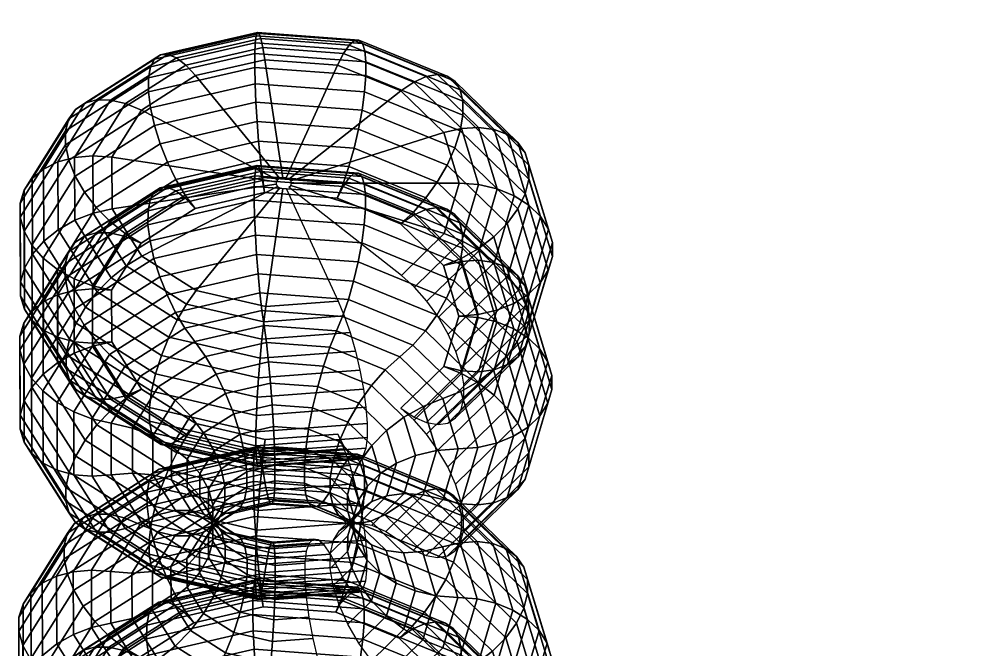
# Model space of a CAD drawing. Extents: x 268 to 383, y 668 to 793.
# Drawn here: x 272.8702 to 273.0958, y 678.5288 to 678.679 of the extents above; entities that cross this region are included whole.
import ezdxf

# ---------------------------------------------------------------- set-up
doc = ezdxf.new("R2010")
doc.units = 0
doc.header["$LTSCALE"] = 0.5
doc.header["$MEASUREMENT"] = 0
doc.layers.add('P02', color=1, linetype='CONTINUOUS')
doc.layers.add('P03', color=5, linetype='CONTINUOUS')

# ---------------------------------------------------------------- blocks, each defined once
blk = doc.blocks.new('2')
at = {"layer": 'P03', "extrusion": (0.670836, -0.525474, 0.523313)}
blk.add_arc((45.8888, 89.9757, -33.293), 81.7231, 215.503518, 256.37954, dxfattribs=at)
at = {"layer": 'P03'}
mesh = blk.add_polymesh((9, 9), dxfattribs=at)
for k, corner in enumerate([(-52.6175, 19.655, 24.0151), (-52.6109, 19.6822, 24.0526), (-52.6108, 19.7154, 24.0858), (-52.6172, 19.7529, 24.1131), (-52.6299, 19.7931, 24.1333), (-52.6483, 19.8344, 24.1457), (-52.6715, 19.8748, 24.1497), (-52.6987, 19.9127, 24.145), (-52.7285, 19.9464, 24.1319), (-52.4637, 19.8052, 23.8644), (-52.4547, 19.8348, 23.8996), (-52.4545, 19.8679, 23.9327), (-52.4633, 19.9031, 23.9623), (-52.4807, 19.9388, 23.9872), (-52.5058, 19.9735, 24.0061), (-52.5375, 20.0057, 24.0184), (-52.5746, 20.0339, 24.0234), (-52.6153, 20.057, 24.021), (-52.4097, 19.9868, 23.6826), (-52.3998, 20.0192, 23.715), (-52.3997, 20.0523, 23.7481), (-52.4093, 20.0847, 23.7806), (-52.4283, 20.115, 23.8109), (-52.4557, 20.1417, 23.8378), (-52.4905, 20.1639, 23.86), (-52.531, 20.1805, 23.8767), (-52.5755, 20.1907, 23.8871), (-52.4648, 20.1684, 23.5012), (-52.4559, 20.2036, 23.5308), (-52.4557, 20.2367, 23.5639), (-52.4645, 20.2663, 23.5991), (-52.4818, 20.2911, 23.6349), (-52.5069, 20.31, 23.6697), (-52.5385, 20.3221, 23.702), (-52.5755, 20.327, 23.7303), (-52.6161, 20.3244, 23.7535), (-52.6197, 20.3186, 23.3515), (-52.6131, 20.3561, 23.3788), (-52.613, 20.3892, 23.4119), (-52.6194, 20.4165, 23.4494), (-52.632, 20.4368, 23.4897), (-52.6503, 20.4491, 23.531), (-52.6734, 20.453, 23.5716), (-52.7004, 20.4482, 23.6095), (-52.7301, 20.435, 23.6433), (-52.8474, 20.4114, 23.2594), (-52.8443, 20.4504, 23.2852), (-52.8442, 20.4835, 23.3184), (-52.8471, 20.5094, 23.3573), (-52.8528, 20.5268, 23.4004), (-52.8612, 20.5351, 23.4457), (-52.8718, 20.5338, 23.4913), (-52.8842, 20.5231, 23.5352), (-52.8978, 20.5034, 23.5755), (-53.1086, 20.4308, 23.2408), (-53.1095, 20.4701, 23.2664), (-53.1094, 20.5032, 23.2995), (-53.1083, 20.5288, 23.3388), (-53.1061, 20.5456, 23.3824), (-53.1031, 20.553, 23.4285), (-53.0993, 20.5507, 23.4752), (-53.0949, 20.5388, 23.5202), (-53.0901, 20.5177, 23.5618), (-53.3581, 20.3735, 23.299), (-53.3629, 20.4118, 23.3255), (-53.3628, 20.4449, 23.3586), (-53.3578, 20.4714, 23.3969), (-53.3481, 20.49, 23.4388), (-53.3342, 20.4999, 23.4824), (-53.3167, 20.5007, 23.5259), (-53.2963, 20.4925, 23.5672), (-53.2739, 20.4754, 23.6046), (-53.5528, 20.2492, 23.4239), (-53.5606, 20.2857, 23.4523), (-53.5605, 20.3188, 23.4854), (-53.5525, 20.3471, 23.5218), (-53.537, 20.3695, 23.5599), (-53.5146, 20.3848, 23.5981), (-53.4863, 20.3925, 23.6346), (-53.4534, 20.3922, 23.6679), (-53.4173, 20.3839, 23.6966)]):
    mesh.set_mesh_vertex(divmod(k, 9), corner)
mesh = blk.add_polymesh((9, 3), dxfattribs=at)
for k, corner in enumerate([(-52.7285, 19.9464, 24.1319), (-52.7598, 19.9743, 24.111), (-53.0281, 20.1845, 23.9017), (-52.6153, 20.057, 24.021), (-52.6578, 20.0738, 24.0112), (-53.0236, 20.1888, 23.8973), (-52.5755, 20.1907, 23.8871), (-52.6221, 20.1942, 23.8907), (-53.022, 20.1942, 23.892), (-52.6161, 20.3244, 23.7535), (-52.6586, 20.3145, 23.7705), (-53.0236, 20.1995, 23.8867), (-52.7301, 20.435, 23.6433), (-52.7612, 20.414, 23.6713), (-53.0281, 20.2038, 23.8823), (-52.8978, 20.5034, 23.5755), (-52.9121, 20.4755, 23.6103), (-53.0348, 20.2066, 23.8796), (-53.0901, 20.5177, 23.5618), (-53.0851, 20.4884, 23.598), (-53.0424, 20.2071, 23.8791), (-53.2739, 20.4754, 23.6046), (-53.2505, 20.4504, 23.6365), (-53.0497, 20.2055, 23.8808), (-53.4173, 20.3839, 23.6966), (-53.3795, 20.368, 23.7193), (-53.0554, 20.2018, 23.8844)]):
    mesh.set_mesh_vertex(divmod(k, 3), corner)
mesh = blk.add_polymesh((9, 9), dxfattribs=at)
for k, corner in enumerate([(-52.6997, 19.5959, 23.8282), (-52.7296, 19.6295, 23.8151), (-52.7608, 19.6575, 23.7942), (-52.7295, 19.6364, 23.822), (-52.6996, 19.6233, 23.8556), (-52.6724, 19.6185, 23.8933), (-52.6489, 19.6224, 23.9337), (-52.6304, 19.6347, 23.9749), (-52.6175, 19.655, 24.0151), (-52.5756, 19.7171, 23.7066), (-52.6163, 19.7401, 23.7041), (-52.6589, 19.757, 23.6943), (-52.6163, 19.7471, 23.711), (-52.5755, 19.7445, 23.734), (-52.5383, 19.7494, 23.7621), (-52.5064, 19.7615, 23.7941), (-52.4812, 19.7804, 23.8288), (-52.4637, 19.8052, 23.8644), (-52.532, 19.8636, 23.5599), (-52.5765, 19.8739, 23.5703), (-52.6231, 19.8773, 23.5739), (-52.5765, 19.8808, 23.5772), (-52.5319, 19.891, 23.5873), (-52.4913, 19.9076, 23.6037), (-52.4564, 19.9297, 23.6257), (-52.4288, 19.9565, 23.6525), (-52.4097, 19.9868, 23.6826), (-52.5765, 20.0102, 23.4135), (-52.6172, 20.0076, 23.4367), (-52.6596, 19.9976, 23.4537), (-52.6171, 20.0145, 23.4436), (-52.5764, 20.0376, 23.4409), (-52.5394, 20.0658, 23.4456), (-52.5075, 20.098, 23.4577), (-52.4823, 20.1327, 23.4765), (-52.4648, 20.1684, 23.5012), (-52.7015, 20.1314, 23.2927), (-52.7312, 20.1182, 23.3264), (-52.7622, 20.0972, 23.3545), (-52.7311, 20.1251, 23.3333), (-52.7014, 20.1588, 23.3201), (-52.6742, 20.1966, 23.3152), (-52.6509, 20.2371, 23.319), (-52.6325, 20.2783, 23.3313), (-52.6197, 20.3186, 23.3515), (-52.8852, 20.2063, 23.2184), (-52.8988, 20.1865, 23.2586), (-52.9131, 20.1587, 23.2934), (-52.8988, 20.1935, 23.2655), (-52.8851, 20.2337, 23.2458), (-52.8726, 20.2775, 23.235), (-52.8618, 20.3231, 23.2337), (-52.8533, 20.3684, 23.242), (-52.8474, 20.4114, 23.2594), (-53.0959, 20.2219, 23.2034), (-53.0911, 20.2008, 23.2449), (-53.0862, 20.1715, 23.2811), (-53.0911, 20.2078, 23.2519), (-53.0959, 20.2493, 23.2308), (-53.1001, 20.2944, 23.2188), (-53.1038, 20.341, 23.2165), (-53.1066, 20.3872, 23.224), (-53.1086, 20.4308, 23.2408), (-53.2973, 20.1756, 23.2503), (-53.2749, 20.1586, 23.2878), (-53.2515, 20.1335, 23.3197), (-53.2749, 20.1655, 23.2947), (-53.2972, 20.203, 23.2777), (-53.3175, 20.2444, 23.2695), (-53.3349, 20.2879, 23.2704), (-53.3486, 20.3315, 23.2804), (-53.3581, 20.3735, 23.299), (-53.4544, 20.0754, 23.3511), (-53.4183, 20.0671, 23.3797), (-53.3805, 20.0512, 23.4024), (-53.4183, 20.074, 23.3867), (-53.4543, 20.1028, 23.3785), (-53.4871, 20.1362, 23.3783), (-53.5153, 20.1728, 23.3861), (-53.5375, 20.211, 23.4015), (-53.5528, 20.2492, 23.4239)]):
    mesh.set_mesh_vertex(divmod(k, 9), corner)
mesh = blk.add_polymesh((7, 9), dxfattribs=at)
for k, corner in enumerate([(-53.5528, 20.2492, 23.4239), (-53.5606, 20.2857, 23.4523), (-53.5605, 20.3188, 23.4854), (-53.5525, 20.3471, 23.5218), (-53.537, 20.3695, 23.5599), (-53.5146, 20.3848, 23.5981), (-53.4863, 20.3925, 23.6346), (-53.4534, 20.3922, 23.6679), (-53.4173, 20.3839, 23.6966), (-53.6591, 20.0796, 23.5939), (-53.6685, 20.1134, 23.6248), (-53.6684, 20.1465, 23.658), (-53.6588, 20.1775, 23.6918), (-53.64, 20.205, 23.7248), (-53.613, 20.2277, 23.7555), (-53.5789, 20.2448, 23.7827), (-53.5391, 20.2554, 23.8051), (-53.4955, 20.259, 23.8217), (-53.6585, 19.8939, 23.7795), (-53.6679, 19.9249, 23.8134), (-53.6678, 19.958, 23.8465), (-53.6582, 19.9918, 23.8774), (-53.6394, 20.0249, 23.9048), (-53.6124, 20.0557, 23.9275), (-53.5783, 20.083, 23.9444), (-53.5386, 20.1055, 23.9549), (-53.495, 20.1223, 23.9584), (-53.5511, 19.7243, 23.9488), (-53.5589, 19.7527, 23.9853), (-53.5588, 19.7858, 24.0184), (-53.5508, 19.8222, 24.0467), (-53.5353, 19.8604, 24.069), (-53.513, 19.8986, 24.0843), (-53.4848, 19.9353, 24.0919), (-53.452, 19.9687, 24.0915), (-53.416, 19.9974, 24.0831), (-53.3556, 19.6001, 24.0724), (-53.3603, 19.6265, 24.1108), (-53.3602, 19.6596, 24.1439), (-53.3553, 19.698, 24.1703), (-53.3457, 19.7399, 24.1889), (-53.3319, 19.7836, 24.1988), (-53.3145, 19.827, 24.1995), (-53.2942, 19.8684, 24.1912), (-53.272, 19.9059, 24.1741), (-53.1057, 19.5427, 24.129), (-53.1066, 19.5683, 24.1682), (-53.1065, 19.6014, 24.2013), (-53.1054, 19.6406, 24.2269), (-53.1033, 19.6843, 24.2437), (-53.1004, 19.7304, 24.2512), (-53.0968, 19.7771, 24.2488), (-53.0926, 19.8221, 24.2368), (-53.088, 19.8637, 24.2157), (-52.8446, 19.5621, 24.1087), (-52.8415, 19.588, 24.1476), (-52.8414, 19.6211, 24.1808), (-52.8443, 19.66, 24.2066), (-52.8501, 19.7031, 24.2241), (-52.8586, 19.7484, 24.2324), (-52.8694, 19.794, 24.2312), (-52.8819, 19.8378, 24.2205), (-52.8958, 19.878, 24.2008)]):
    mesh.set_mesh_vertex(divmod(k, 9), corner)
mesh = blk.add_polymesh((7, 3), dxfattribs=at)
for k, corner in enumerate([(-53.4173, 20.3839, 23.6966), (-53.3795, 20.368, 23.7193), (-53.0554, 20.2018, 23.8844), (-53.4955, 20.259, 23.8217), (-53.4499, 20.2557, 23.8319), (-53.0585, 20.1969, 23.8894), (-53.495, 20.1223, 23.9584), (-53.4495, 20.1326, 23.9549), (-53.0585, 20.1914, 23.8948), (-53.416, 19.9974, 24.0831), (-53.3784, 20.0203, 24.0671), (-53.0554, 20.1865, 23.8998), (-53.272, 19.9059, 24.1741), (-53.2488, 19.9379, 24.1489), (-53.0496, 20.1829, 23.9034), (-53.088, 19.8637, 24.2157), (-53.0832, 19.8999, 24.1864), (-53.0423, 20.1812, 23.905), (-52.8958, 19.878, 24.2008), (-52.9102, 19.9128, 24.173), (-53.0347, 20.1817, 23.9045)]):
    mesh.set_mesh_vertex(divmod(k, 3), corner)
mesh = blk.add_polymesh((7, 9), dxfattribs=at)
for k, corner in enumerate([(-53.4544, 20.0754, 23.3511), (-53.4183, 20.0671, 23.3797), (-53.3805, 20.0512, 23.4024), (-53.4183, 20.074, 23.3867), (-53.4543, 20.1028, 23.3785), (-53.4871, 20.1362, 23.3783), (-53.5153, 20.1728, 23.3861), (-53.5375, 20.211, 23.4015), (-53.5528, 20.2492, 23.4239), (-53.5401, 19.9385, 23.4882), (-53.4965, 19.9422, 23.5049), (-53.4509, 19.9388, 23.515), (-53.4965, 19.9491, 23.5118), (-53.54, 19.9659, 23.5156), (-53.5797, 19.9884, 23.5264), (-53.6137, 20.0157, 23.5435), (-53.6405, 20.0465, 23.5663), (-53.6591, 20.0796, 23.5939), (-53.5397, 19.7887, 23.638), (-53.4961, 19.8055, 23.6416), (-53.4505, 19.8158, 23.6381), (-53.496, 19.8124, 23.6485), (-53.5396, 19.8161, 23.6654), (-53.5792, 19.8267, 23.6881), (-53.6131, 19.8437, 23.7155), (-53.64, 19.8665, 23.7464), (-53.6585, 19.8939, 23.7795), (-53.453, 19.6518, 23.7746), (-53.417, 19.6806, 23.7662), (-53.3794, 19.7034, 23.7502), (-53.417, 19.6875, 23.7732), (-53.4529, 19.6792, 23.802), (-53.4857, 19.6789, 23.8355), (-53.5137, 19.6866, 23.8723), (-53.5358, 19.702, 23.9106), (-53.5511, 19.7243, 23.9488), (-53.2953, 19.5516, 23.8744), (-53.273, 19.5891, 23.8572), (-53.2498, 19.6211, 23.8321), (-53.273, 19.596, 23.8642), (-53.2952, 19.579, 23.9018), (-53.3153, 19.5707, 23.9432), (-53.3326, 19.5716, 23.9867), (-53.3462, 19.5815, 24.0304), (-53.3556, 19.6001, 24.0724), (-53.0936, 19.5053, 23.92), (-53.089, 19.5469, 23.8989), (-53.0842, 19.5831, 23.8696), (-53.089, 19.5538, 23.9058), (-53.0935, 19.5327, 23.9474), (-53.0976, 19.5207, 23.9925), (-53.1011, 19.5184, 24.0391), (-53.1038, 19.5258, 24.0853), (-53.1057, 19.5427, 24.129), (-52.883, 19.521, 23.9037), (-52.8968, 19.5612, 23.884), (-52.9113, 19.5959, 23.8562), (-52.8968, 19.5681, 23.8909), (-52.8829, 19.5484, 23.9311), (-52.8702, 19.5376, 23.9749), (-52.8593, 19.5364, 24.0204), (-52.8506, 19.5447, 24.0657), (-52.8446, 19.5621, 24.1087)]):
    mesh.set_mesh_vertex(divmod(k, 9), corner)
mesh = blk.add_polymesh((9, 9), dxfattribs=at)
for k, corner in enumerate([(-52.6314, 19.3179, 23.6581), (-52.6185, 19.3381, 23.6983), (-52.6119, 19.3654, 23.7358), (-52.6118, 19.3985, 23.7689), (-52.6182, 19.436, 23.7962), (-52.6309, 19.4763, 23.8165), (-52.6493, 19.5176, 23.8289), (-52.6726, 19.558, 23.8328), (-52.6997, 19.5959, 23.8282), (-52.4822, 19.4636, 23.5119), (-52.4647, 19.4883, 23.5476), (-52.4557, 19.5179, 23.5828), (-52.4556, 19.551, 23.6159), (-52.4644, 19.5862, 23.6455), (-52.4817, 19.622, 23.6703), (-52.5068, 19.6567, 23.6893), (-52.5385, 19.6889, 23.7015), (-52.5756, 19.7171, 23.7066), (-52.4298, 19.6397, 23.3356), (-52.4107, 19.6699, 23.3658), (-52.4008, 19.7023, 23.3982), (-52.4007, 19.7355, 23.4313), (-52.4104, 19.7679, 23.4637), (-52.4293, 19.7981, 23.494), (-52.4568, 19.8249, 23.5209), (-52.4915, 19.8471, 23.5432), (-52.532, 19.8636, 23.5599), (-52.4833, 19.8158, 23.1596), (-52.4659, 19.8516, 23.1844), (-52.4569, 19.8868, 23.2139), (-52.4568, 19.9199, 23.2471), (-52.4655, 19.9495, 23.2823), (-52.4828, 19.9742, 23.3181), (-52.5079, 19.9931, 23.3529), (-52.5396, 20.0053, 23.3851), (-52.5765, 20.0102, 23.4135), (-52.6335, 19.9615, 23.0145), (-52.6207, 20.0018, 23.0347), (-52.6141, 20.0393, 23.0619), (-52.614, 20.0724, 23.095), (-52.6204, 20.0997, 23.1326), (-52.633, 20.1199, 23.1729), (-52.6513, 20.1322, 23.2142), (-52.6744, 20.1361, 23.2547), (-52.7015, 20.1314, 23.2927), (-52.8543, 20.0515, 22.9251), (-52.8484, 20.0946, 22.9426), (-52.8453, 20.1335, 22.9684), (-52.8452, 20.1667, 23.0015), (-52.8481, 20.1925, 23.0405), (-52.8538, 20.21, 23.0836), (-52.8622, 20.2182, 23.1289), (-52.8728, 20.217, 23.1745), (-52.8852, 20.2063, 23.2184), (-53.1077, 20.0704, 22.9071), (-53.1096, 20.114, 22.924), (-53.1105, 20.1532, 22.9495), (-53.1104, 20.1864, 22.9827), (-53.1093, 20.2119, 23.0219), (-53.1071, 20.2288, 23.0656), (-53.1041, 20.2362, 23.1117), (-53.1003, 20.2339, 23.1583), (-53.0959, 20.2219, 23.2034), (-53.3497, 20.0147, 22.9636), (-53.3591, 20.0566, 22.9822), (-53.3639, 20.095, 23.0086), (-53.3638, 20.1281, 23.0417), (-53.3588, 20.1545, 23.0801), (-53.3492, 20.1731, 23.122), (-53.3352, 20.1831, 23.1656), (-53.3177, 20.1839, 23.209), (-53.2973, 20.1756, 23.2503), (-53.5385, 19.8942, 23.0847), (-53.5539, 19.9324, 23.107), (-53.5616, 19.9688, 23.1354), (-53.5615, 20.0019, 23.1685), (-53.5535, 20.0303, 23.205), (-53.538, 20.0526, 23.2431), (-53.5156, 20.068, 23.2812), (-53.4873, 20.0757, 23.3178), (-53.4544, 20.0754, 23.3511)]):
    mesh.set_mesh_vertex(divmod(k, 9), corner)
mesh = blk.add_polymesh((7, 9), dxfattribs=at)
for k, corner in enumerate([(-53.5385, 19.8942, 23.0847), (-53.5539, 19.9324, 23.107), (-53.5616, 19.9688, 23.1354), (-53.5615, 20.0019, 23.1685), (-53.5535, 20.0303, 23.205), (-53.538, 20.0526, 23.2431), (-53.5156, 20.068, 23.2812), (-53.4873, 20.0757, 23.3178), (-53.4544, 20.0754, 23.3511), (-53.6416, 19.7297, 23.2495), (-53.6601, 19.7628, 23.277), (-53.6695, 19.7966, 23.308), (-53.6694, 19.8297, 23.3411), (-53.6598, 19.8607, 23.3749), (-53.641, 19.8881, 23.4079), (-53.614, 19.9109, 23.4387), (-53.5799, 19.9279, 23.4658), (-53.5401, 19.9385, 23.4882), (-53.641, 19.5496, 23.4296), (-53.6595, 19.5771, 23.4627), (-53.6689, 19.6081, 23.4965), (-53.6688, 19.6412, 23.5297), (-53.6592, 19.675, 23.5606), (-53.6405, 19.7081, 23.588), (-53.6135, 19.7389, 23.6106), (-53.5794, 19.7662, 23.6276), (-53.5397, 19.7887, 23.638), (-53.5369, 19.3851, 23.5937), (-53.5521, 19.4075, 23.632), (-53.5599, 19.4358, 23.6684), (-53.5598, 19.4689, 23.7015), (-53.5518, 19.5054, 23.7299), (-53.5363, 19.5436, 23.7521), (-53.514, 19.5818, 23.7674), (-53.4858, 19.6184, 23.775), (-53.453, 19.6518, 23.7746), (-53.3472, 19.2646, 23.7136), (-53.3566, 19.2832, 23.7556), (-53.3614, 19.3097, 23.7939), (-53.3613, 19.3428, 23.827), (-53.3563, 19.3811, 23.8535), (-53.3467, 19.4231, 23.872), (-53.3329, 19.4667, 23.8819), (-53.3155, 19.5102, 23.8827), (-53.2953, 19.5516, 23.8744), (-53.1049, 19.209, 23.7685), (-53.1067, 19.2259, 23.8121), (-53.1076, 19.2514, 23.8514), (-53.1075, 19.2845, 23.8845), (-53.1064, 19.3238, 23.91), (-53.1043, 19.3674, 23.9269), (-53.1014, 19.4136, 23.9343), (-53.0978, 19.4602, 23.932), (-53.0936, 19.5053, 23.92), (-52.8517, 19.2278, 23.7488), (-52.8456, 19.2453, 23.7919), (-52.8425, 19.2711, 23.8308), (-52.8424, 19.3042, 23.8639), (-52.8453, 19.3432, 23.8898), (-52.8511, 19.3863, 23.9072), (-52.8596, 19.4316, 23.9156), (-52.8704, 19.4771, 23.9143), (-52.883, 19.521, 23.9037)]):
    mesh.set_mesh_vertex(divmod(k, 9), corner)
mesh = blk.add_polymesh((9, 9), dxfattribs=at)
for k, corner in enumerate([(-52.8605, 19.3841, 23.3667), (-52.8301, 19.3788, 23.4088), (-52.7967, 19.3641, 23.4463), (-52.7618, 19.3406, 23.4773), (-52.7306, 19.3196, 23.5052), (-52.7006, 19.3064, 23.5387), (-52.6734, 19.3017, 23.5765), (-52.65, 19.3055, 23.6169), (-52.6314, 19.3179, 23.6581), (-52.7944, 19.4486, 23.3019), (-52.7529, 19.4541, 23.3332), (-52.7074, 19.4512, 23.3588), (-52.6599, 19.4401, 23.3775), (-52.6173, 19.4302, 23.3942), (-52.5765, 19.4276, 23.4171), (-52.5394, 19.4325, 23.4452), (-52.5075, 19.4447, 23.4773), (-52.4822, 19.4636, 23.5119), (-52.7712, 19.5267, 23.2237), (-52.7258, 19.5452, 23.2421), (-52.6761, 19.5566, 23.2533), (-52.6241, 19.5605, 23.257), (-52.5775, 19.5639, 23.2603), (-52.5329, 19.5742, 23.2704), (-52.4923, 19.5907, 23.2869), (-52.4574, 19.6129, 23.3089), (-52.4298, 19.6397, 23.3356), (-52.7949, 19.6048, 23.1458), (-52.7535, 19.6363, 23.1511), (-52.7081, 19.662, 23.1481), (-52.6607, 19.6808, 23.1368), (-52.6181, 19.6977, 23.1267), (-52.5775, 19.7207, 23.124), (-52.5404, 19.7489, 23.1288), (-52.5086, 19.7811, 23.1409), (-52.4833, 19.8158, 23.1596), (-52.8614, 19.6694, 23.0814), (-52.8312, 19.7116, 23.076), (-52.798, 19.7492, 23.0612), (-52.7633, 19.7803, 23.0376), (-52.7322, 19.8083, 23.0165), (-52.7024, 19.8419, 23.0032), (-52.6753, 19.8798, 22.9984), (-52.652, 19.9202, 23.0022), (-52.6335, 19.9615, 23.0145), (-52.9593, 19.7093, 23.0418), (-52.9454, 19.7582, 23.0298), (-52.9301, 19.803, 23.0077), (-52.9141, 19.8418, 22.9766), (-52.8998, 19.8766, 22.9487), (-52.8861, 19.9168, 22.9289), (-52.8736, 19.9607, 22.9182), (-52.8629, 20.0062, 22.9169), (-52.8543, 20.0515, 22.9251), (-53.0716, 19.7176, 23.0338), (-53.0764, 19.7679, 23.0205), (-53.0816, 19.8143, 22.997), (-53.0872, 19.8547, 22.9643), (-53.0921, 19.8909, 22.935), (-53.0969, 19.9325, 22.9139), (-53.1012, 19.9776, 22.902), (-53.1048, 20.0242, 22.8997), (-53.1077, 20.0704, 22.9071), (-53.1789, 19.6929, 23.0588), (-53.2015, 19.7391, 23.0497), (-53.2264, 19.781, 23.0307), (-53.2525, 19.8167, 23.0029), (-53.2759, 19.8487, 22.9779), (-53.2982, 19.8862, 22.9609), (-53.3185, 19.9276, 22.9527), (-53.3359, 19.9711, 22.9536), (-53.3497, 20.0147, 22.9636), (-53.2626, 19.6395, 23.1125), (-53.2992, 19.6768, 23.1123), (-53.3394, 19.7089, 23.1032), (-53.3815, 19.7344, 23.0856), (-53.4193, 19.7572, 23.0698), (-53.4553, 19.7859, 23.0616), (-53.4882, 19.8193, 23.0615), (-53.5163, 19.856, 23.0692), (-53.5385, 19.8942, 23.0847)]):
    mesh.set_mesh_vertex(divmod(k, 9), corner)
mesh = blk.add_polymesh((7, 9), dxfattribs=at)
for k, corner in enumerate([(-53.2626, 19.6395, 23.1125), (-53.2992, 19.6768, 23.1123), (-53.3394, 19.7089, 23.1032), (-53.3815, 19.7344, 23.0856), (-53.4193, 19.7572, 23.0698), (-53.4553, 19.7859, 23.0616), (-53.4882, 19.8193, 23.0615), (-53.5163, 19.856, 23.0692), (-53.5385, 19.8942, 23.0847), (-53.3082, 19.5666, 23.1856), (-53.3525, 19.5917, 23.1975), (-53.4011, 19.6105, 23.2018), (-53.4519, 19.622, 23.1982), (-53.4975, 19.6323, 23.195), (-53.5411, 19.6491, 23.1988), (-53.5807, 19.6716, 23.2095), (-53.6147, 19.6989, 23.2267), (-53.6416, 19.7297, 23.2495), (-53.308, 19.4868, 23.2654), (-53.3522, 19.4986, 23.2907), (-53.4007, 19.5027, 23.3095), (-53.4515, 19.499, 23.3212), (-53.4971, 19.4956, 23.3317), (-53.5406, 19.4993, 23.3486), (-53.5802, 19.5098, 23.3712), (-53.6141, 19.5269, 23.3986), (-53.641, 19.5496, 23.4296), (-53.2618, 19.4139, 23.3381), (-53.2983, 19.4136, 23.3756), (-53.3384, 19.4043, 23.4078), (-53.3804, 19.3866, 23.4334), (-53.418, 19.3707, 23.4563), (-53.454, 19.3624, 23.4852), (-53.4867, 19.3621, 23.5187), (-53.5147, 19.3698, 23.5554), (-53.5369, 19.3851, 23.5937), (-53.1778, 19.3605, 23.3913), (-53.2003, 19.3512, 23.4375), (-53.225, 19.3322, 23.4795), (-53.2509, 19.3043, 23.5153), (-53.274, 19.2792, 23.5473), (-53.2962, 19.2621, 23.5849), (-53.3163, 19.2539, 23.6264), (-53.3336, 19.2547, 23.6699), (-53.3472, 19.2646, 23.7136), (-53.0704, 19.3358, 23.4156), (-53.0749, 19.3225, 23.4659), (-53.08, 19.2989, 23.5123), (-53.0853, 19.2662, 23.5527), (-53.09, 19.2369, 23.589), (-53.0945, 19.2159, 23.6306), (-53.0986, 19.2039, 23.6757), (-53.1021, 19.2016, 23.7223), (-53.1049, 19.209, 23.7685), (-52.9581, 19.3442, 23.4069), (-52.944, 19.3322, 23.4558), (-52.9285, 19.3102, 23.5006), (-52.9123, 19.2791, 23.5393), (-52.8978, 19.2512, 23.5741), (-52.8839, 19.2315, 23.6142), (-52.8712, 19.2208, 23.658), (-52.8603, 19.2196, 23.7035), (-52.8517, 19.2278, 23.7488)]):
    mesh.set_mesh_vertex(divmod(k, 9), corner)
mesh = blk.add_polymesh((9, 9), dxfattribs=at)
for k, corner in enumerate([(-52.8874, 19.1432, 23.085), (-52.9079, 19.1892, 23.0989), (-52.9221, 19.2342, 23.1215), (-52.9292, 19.276, 23.152), (-52.9291, 19.313, 23.1889), (-52.9217, 19.3434, 23.2308), (-52.9073, 19.366, 23.2756), (-52.8866, 19.3798, 23.3216), (-52.8605, 19.3841, 23.3667), (-52.8307, 19.1985, 23.0295), (-52.8587, 19.2372, 23.0507), (-52.8781, 19.2771, 23.0784), (-52.8879, 19.3164, 23.1114), (-52.8878, 19.3534, 23.1484), (-52.8777, 19.3864, 23.1876), (-52.8582, 19.414, 23.2275), (-52.83, 19.4351, 23.2661), (-52.7944, 19.4486, 23.3019), (-52.8108, 19.2654, 22.9626), (-52.8415, 19.2953, 22.9926), (-52.8626, 19.3291, 23.0264), (-52.8734, 19.3652, 23.0626), (-52.8732, 19.4022, 23.0995), (-52.8623, 19.4383, 23.1356), (-52.8409, 19.4721, 23.1693), (-52.8101, 19.502, 23.1991), (-52.7712, 19.5267, 23.2237), (-52.8312, 19.3323, 22.8957), (-52.8591, 19.3534, 22.9346), (-52.8784, 19.381, 22.9745), (-52.8882, 19.414, 23.0138), (-52.8881, 19.451, 23.0508), (-52.878, 19.4903, 23.0837), (-52.8585, 19.5301, 23.1113), (-52.8304, 19.5689, 23.1323), (-52.7949, 19.6048, 23.1458), (-52.8882, 19.3876, 22.8406), (-52.9086, 19.4014, 22.8867), (-52.9227, 19.424, 22.9317), (-52.9298, 19.4544, 22.9736), (-52.9297, 19.4914, 23.0105), (-52.9223, 19.5332, 23.0409), (-52.908, 19.5782, 23.0635), (-52.8874, 19.6242, 23.0772), (-52.8614, 19.6694, 23.0814), (-52.9721, 19.4218, 22.8067), (-52.9814, 19.4311, 22.8573), (-52.9878, 19.4505, 22.9053), (-52.991, 19.4794, 22.9488), (-52.9909, 19.5163, 22.9858), (-52.9875, 19.5598, 23.0146), (-52.9808, 19.6078, 23.034), (-52.9713, 19.6584, 23.0432), (-52.9593, 19.7093, 23.0418), (-53.0683, 19.429, 22.7998), (-53.0649, 19.4373, 22.8513), (-53.0625, 19.4561, 22.9), (-53.0613, 19.4846, 22.9438), (-53.0611, 19.5216, 22.9808), (-53.0622, 19.5653, 23.0093), (-53.0643, 19.6141, 23.0281), (-53.0675, 19.6656, 23.0364), (-53.0716, 19.7176, 23.0338), (-53.1602, 19.4078, 22.8213), (-53.1447, 19.4189, 22.8699), (-53.1339, 19.4397, 22.9167), (-53.1283, 19.4692, 22.9594), (-53.1282, 19.5061, 22.9964), (-53.1336, 19.5489, 23.0259), (-53.1441, 19.5957, 23.0467), (-53.1594, 19.6444, 23.0578), (-53.1789, 19.6929, 23.0588), (-53.2319, 19.3621, 22.8673), (-53.2069, 19.3792, 22.9098), (-53.1896, 19.4041, 22.9524), (-53.1807, 19.4358, 22.993), (-53.1806, 19.4727, 23.03), (-53.1893, 19.5134, 23.0616), (-53.2064, 19.556, 23.0866), (-53.2312, 19.5987, 23.1038), (-53.2626, 19.6395, 23.1125)]):
    mesh.set_mesh_vertex(divmod(k, 9), corner)
mesh = blk.add_polymesh((7, 9), dxfattribs=at)
for k, corner in enumerate([(-53.2319, 19.3621, 22.8673), (-53.2069, 19.3792, 22.9098), (-53.1896, 19.4041, 22.9524), (-53.1807, 19.4358, 22.993), (-53.1806, 19.4727, 23.03), (-53.1893, 19.5134, 23.0616), (-53.2064, 19.556, 23.0866), (-53.2312, 19.5987, 23.1038), (-53.2626, 19.6395, 23.1125), (-53.2711, 19.2996, 22.9299), (-53.2409, 19.325, 22.9642), (-53.22, 19.3556, 23.001), (-53.2092, 19.3902, 23.0387), (-53.2091, 19.4271, 23.0757), (-53.2196, 19.4649, 23.1102), (-53.2403, 19.5018, 23.141), (-53.2703, 19.5362, 23.1664), (-53.3082, 19.5666, 23.1856), (-53.2708, 19.2312, 22.9982), (-53.2407, 19.2656, 23.0235), (-53.2198, 19.3025, 23.0541), (-53.2091, 19.3403, 23.0886), (-53.209, 19.3772, 23.1256), (-53.2195, 19.4118, 23.1634), (-53.2401, 19.4424, 23.2003), (-53.2701, 19.4678, 23.2348), (-53.308, 19.4868, 23.2654), (-53.2313, 19.1687, 23.0606), (-53.2064, 19.2114, 23.0777), (-53.1891, 19.254, 23.1025), (-53.1802, 19.2947, 23.1341), (-53.1801, 19.3316, 23.1711), (-53.1888, 19.3632, 23.2118), (-53.2058, 19.3882, 23.2544), (-53.2305, 19.4053, 23.2972), (-53.2618, 19.4139, 23.3381), (-53.1593, 19.123, 23.1061), (-53.1439, 19.1717, 23.1172), (-53.1332, 19.2185, 23.1379), (-53.1277, 19.2613, 23.1674), (-53.1275, 19.2982, 23.2043), (-53.1328, 19.3277, 23.2471), (-53.1433, 19.3485, 23.2939), (-53.1585, 19.3595, 23.3427), (-53.1778, 19.3605, 23.3913), (-53.0672, 19.1018, 23.127), (-53.064, 19.1533, 23.1353), (-53.0617, 19.202, 23.1541), (-53.0605, 19.2458, 23.1826), (-53.0604, 19.2828, 23.2195), (-53.0614, 19.3113, 23.2633), (-53.0634, 19.3301, 23.312), (-53.0665, 19.3384, 23.3635), (-53.0704, 19.3358, 23.4156), (-52.9711, 19.109, 23.1195), (-52.9805, 19.1595, 23.1288), (-52.987, 19.2076, 23.1483), (-52.9903, 19.2511, 23.1771), (-52.9902, 19.288, 23.2141), (-52.9867, 19.3169, 23.2575), (-52.9799, 19.3363, 23.3056), (-52.9703, 19.3456, 23.3561), (-52.9581, 19.3442, 23.4069)]):
    mesh.set_mesh_vertex(divmod(k, 9), corner)
mesh = blk.add_polymesh((9, 9), dxfattribs=at)
for k, corner in enumerate([(-52.6755, 18.6313, 22.9061), (-52.6521, 18.6352, 22.9465), (-52.6336, 18.6475, 22.9877), (-52.6207, 18.6677, 23.0279), (-52.6141, 18.695, 23.0654), (-52.6139, 18.7281, 23.0985), (-52.6204, 18.7656, 23.1258), (-52.6331, 18.8059, 23.1461), (-52.6514, 18.8472, 23.1585), (-52.5415, 18.7621, 22.7748), (-52.5096, 18.7743, 22.8069), (-52.4844, 18.7932, 22.8415), (-52.4668, 18.8179, 22.8772), (-52.4578, 18.8475, 22.9124), (-52.4577, 18.8807, 22.9455), (-52.4665, 18.9158, 22.9751), (-52.4838, 18.9516, 22.9999), (-52.5089, 18.9863, 23.0189), (-52.4945, 18.9203, 22.6165), (-52.4596, 18.9425, 22.6385), (-52.432, 18.9693, 22.6652), (-52.4128, 18.9996, 22.6954), (-52.403, 19.032, 22.7278), (-52.4029, 19.0651, 22.7609), (-52.4125, 19.0975, 22.7933), (-52.4315, 19.1277, 22.8236), (-52.4589, 19.1545, 22.8505), (-52.5425, 19.0785, 22.4584), (-52.5107, 19.1107, 22.4705), (-52.4855, 19.1454, 22.4893), (-52.468, 19.1812, 22.514), (-52.459, 19.2164, 22.5435), (-52.4589, 19.2495, 22.5767), (-52.4677, 19.2791, 22.6119), (-52.485, 19.3039, 22.6477), (-52.51, 19.3227, 22.6825), (-52.6774, 19.2094, 22.328), (-52.6541, 19.2498, 22.3318), (-52.6357, 19.2911, 22.3441), (-52.6228, 19.3314, 22.3643), (-52.6162, 19.3689, 22.3915), (-52.6161, 19.402, 22.4246), (-52.6225, 19.4293, 22.4622), (-52.6351, 19.4495, 22.5025), (-52.6534, 19.4619, 22.5438), (-52.8758, 19.2903, 22.2478), (-52.865, 19.3358, 22.2465), (-52.8565, 19.3811, 22.2547), (-52.8505, 19.4242, 22.2722), (-52.8475, 19.4632, 22.298), (-52.8473, 19.4963, 22.3311), (-52.8502, 19.5221, 22.3701), (-52.856, 19.5396, 22.4132), (-52.8643, 19.5478, 22.4585), (-53.1033, 19.3072, 22.2316), (-53.107, 19.3538, 22.2293), (-53.1098, 19.4, 22.2367), (-53.1117, 19.4436, 22.2536), (-53.1127, 19.4829, 22.2792), (-53.1126, 19.516, 22.3123), (-53.1114, 19.5415, 22.3515), (-53.1093, 19.5584, 22.3952), (-53.1063, 19.5658, 22.4413), (-53.3207, 19.2572, 22.2823), (-53.3381, 19.3007, 22.2832), (-53.3518, 19.3443, 22.2932), (-53.3613, 19.3862, 22.3118), (-53.3661, 19.4246, 22.3382), (-53.366, 19.4577, 22.3714), (-53.361, 19.4841, 22.4097), (-53.3513, 19.5027, 22.4516), (-53.3374, 19.5127, 22.4952), (-53.4903, 19.149, 22.3911), (-53.5184, 19.1856, 22.3988), (-53.5407, 19.2238, 22.4143), (-53.556, 19.262, 22.4367), (-53.5638, 19.2984, 22.465), (-53.5637, 19.3316, 22.4981), (-53.5557, 19.3599, 22.5346), (-53.5402, 19.3822, 22.5727), (-53.5178, 19.3976, 22.6109)]):
    mesh.set_mesh_vertex(divmod(k, 9), corner)
mesh = blk.add_polymesh((9, 9), dxfattribs=at)
for k, corner in enumerate([(-52.6514, 18.8472, 23.1585), (-52.6747, 18.8876, 23.1624), (-52.7019, 18.9255, 23.1578), (-52.7317, 18.9591, 23.1447), (-52.763, 18.9871, 23.1238), (-52.7978, 19.0182, 23.1004), (-52.8311, 19.0558, 23.0858), (-52.8614, 19.098, 23.0806), (-52.8874, 19.1432, 23.085), (-52.5089, 18.9863, 23.0189), (-52.5407, 19.0185, 23.0312), (-52.5777, 19.0467, 23.0362), (-52.6184, 19.0697, 23.0337), (-52.661, 19.0866, 23.0239), (-52.7085, 19.1054, 23.013), (-52.754, 19.1311, 23.0103), (-52.7953, 19.1626, 23.0159), (-52.8307, 19.1985, 23.0295), (-52.4589, 19.1545, 22.8505), (-52.4937, 19.1767, 22.8728), (-52.5342, 19.1932, 22.8895), (-52.5787, 19.2035, 22.8999), (-52.6252, 19.2069, 22.9035), (-52.6772, 19.2108, 22.9075), (-52.7269, 19.2222, 22.9191), (-52.7721, 19.2407, 22.9377), (-52.8108, 19.2654, 22.9626), (-52.51, 19.3227, 22.6825), (-52.5417, 19.3349, 22.7147), (-52.5787, 19.3398, 22.7431), (-52.6193, 19.3372, 22.7663), (-52.6618, 19.3273, 22.7833), (-52.7092, 19.3162, 22.8022), (-52.7546, 19.3133, 22.8281), (-52.7958, 19.3188, 22.8597), (-52.8312, 19.3323, 22.8957), (-52.6534, 19.4619, 22.5438), (-52.6766, 19.4657, 22.5843), (-52.7036, 19.461, 22.6223), (-52.7333, 19.4478, 22.656), (-52.7644, 19.4268, 22.6841), (-52.7991, 19.4033, 22.7154), (-52.8322, 19.3886, 22.753), (-52.8624, 19.3833, 22.7954), (-52.8882, 19.3876, 22.8406), (-52.8643, 19.5478, 22.4585), (-52.8749, 19.5466, 22.5041), (-52.8873, 19.5359, 22.548), (-52.901, 19.5162, 22.5882), (-52.9153, 19.4883, 22.623), (-52.9312, 19.4572, 22.6619), (-52.9464, 19.4352, 22.7068), (-52.9602, 19.4232, 22.7558), (-52.9721, 19.4218, 22.8067), (-53.1063, 19.5658, 22.4413), (-53.1025, 19.5635, 22.4879), (-53.0981, 19.5515, 22.533), (-53.0933, 19.5304, 22.5745), (-53.0883, 19.5011, 22.6107), (-53.0828, 19.4685, 22.6511), (-53.0774, 19.4449, 22.6975), (-53.0725, 19.4316, 22.7478), (-53.0683, 19.429, 22.7998), (-53.3374, 19.5127, 22.4952), (-53.3199, 19.5135, 22.5386), (-53.2994, 19.5052, 22.5799), (-53.277, 19.4882, 22.6174), (-53.2537, 19.4631, 22.6493), (-53.2276, 19.4352, 22.6849), (-53.2026, 19.4161, 22.7267), (-53.1798, 19.4069, 22.7728), (-53.1602, 19.4078, 22.8213), (-53.5178, 19.3976, 22.6109), (-53.4895, 19.4053, 22.6474), (-53.4566, 19.405, 22.6807), (-53.4204, 19.3967, 22.7093), (-53.3827, 19.3808, 22.732), (-53.3405, 19.3631, 22.7574), (-53.3002, 19.3538, 22.7893), (-53.2635, 19.3535, 22.8265), (-53.2319, 19.3621, 22.8673)]):
    mesh.set_mesh_vertex(divmod(k, 9), corner)
mesh = blk.add_polymesh((7, 9), dxfattribs=at)
for k, corner in enumerate([(-53.5178, 19.3976, 22.6109), (-53.4895, 19.4053, 22.6474), (-53.4566, 19.405, 22.6807), (-53.4204, 19.3967, 22.7093), (-53.3827, 19.3808, 22.732), (-53.3405, 19.3631, 22.7574), (-53.3002, 19.3538, 22.7893), (-53.2635, 19.3535, 22.8265), (-53.2319, 19.3621, 22.8673), (-53.6162, 19.2405, 22.7683), (-53.582, 19.2575, 22.7954), (-53.5423, 19.2681, 22.8178), (-53.4987, 19.2718, 22.8345), (-53.4531, 19.2684, 22.8446), (-53.4022, 19.2646, 22.856), (-53.3535, 19.2688, 22.8746), (-53.3092, 19.2806, 22.8995), (-53.2711, 19.2996, 22.9299), (-53.6156, 19.0685, 22.9402), (-53.5815, 19.0958, 22.9572), (-53.5418, 19.1183, 22.9676), (-53.4982, 19.1351, 22.9712), (-53.4527, 19.1454, 22.9677), (-53.4018, 19.1569, 22.9637), (-53.3532, 19.1756, 22.9677), (-53.3089, 19.2008, 22.9794), (-53.2708, 19.2312, 22.9982), (-53.5162, 18.9114, 23.097), (-53.488, 18.948, 23.1046), (-53.4552, 18.9814, 23.1042), (-53.4192, 19.0102, 23.0958), (-53.3815, 19.033, 23.0798), (-53.3396, 19.0585, 23.0619), (-53.2994, 19.0906, 23.0526), (-53.2628, 19.1279, 23.0521), (-53.2313, 19.1687, 23.0606), (-53.3351, 18.7963, 23.2115), (-53.3177, 18.8398, 23.2123), (-53.2974, 18.8812, 23.204), (-53.2752, 18.9187, 23.1868), (-53.252, 18.9507, 23.1617), (-53.2261, 18.9864, 23.1337), (-53.2013, 19.0283, 23.1146), (-53.1787, 19.0745, 23.1053), (-53.1593, 19.123, 23.1061), (-53.1036, 18.7432, 23.2639), (-53.1, 18.7898, 23.2616), (-53.0958, 18.8349, 23.2496), (-53.0912, 18.8765, 23.2285), (-53.0864, 18.9127, 23.1992), (-53.0811, 18.9531, 23.1665), (-53.076, 18.9995, 23.1429), (-53.0713, 19.0498, 23.1296), (-53.0672, 19.1018, 23.127), (-52.8618, 18.7612, 23.2452), (-52.8725, 18.8067, 23.2439), (-52.8851, 18.8506, 23.2333), (-52.8989, 18.8908, 23.2136), (-52.9134, 18.9256, 23.1858), (-52.9296, 18.9644, 23.1547), (-52.945, 19.0092, 23.1328), (-52.959, 19.0581, 23.1209), (-52.9711, 19.109, 23.1195)]):
    mesh.set_mesh_vertex(divmod(k, 9), corner)
mesh = blk.add_polymesh((7, 9), dxfattribs=at)
for k, corner in enumerate([(-53.4903, 19.149, 22.3911), (-53.5184, 19.1856, 22.3988), (-53.5407, 19.2238, 22.4143), (-53.556, 19.262, 22.4367), (-53.5638, 19.2984, 22.465), (-53.5637, 19.3316, 22.4981), (-53.5557, 19.3599, 22.5346), (-53.5402, 19.3822, 22.5727), (-53.5178, 19.3976, 22.6109), (-53.5829, 19.0012, 22.5391), (-53.6169, 19.0285, 22.5563), (-53.6437, 19.0593, 22.5791), (-53.6623, 19.0924, 22.6066), (-53.6717, 19.1262, 22.6376), (-53.6716, 19.1593, 22.6707), (-53.6619, 19.1903, 22.7045), (-53.6432, 19.2177, 22.7375), (-53.6162, 19.2405, 22.7683), (-53.5823, 18.8395, 22.7009), (-53.6163, 18.8565, 22.7282), (-53.6431, 18.8792, 22.7592), (-53.6617, 18.9067, 22.7923), (-53.6711, 18.9377, 22.8261), (-53.671, 18.9708, 22.8593), (-53.6613, 19.0046, 22.8902), (-53.6426, 19.0377, 22.9176), (-53.6156, 19.0685, 22.9402), (-53.4888, 18.6917, 22.8483), (-53.5169, 18.6994, 22.885), (-53.539, 18.7147, 22.9233), (-53.5543, 18.7371, 22.9616), (-53.5621, 18.7654, 22.998), (-53.562, 18.7985, 23.0311), (-53.554, 18.835, 23.0595), (-53.5385, 18.8732, 23.0818), (-53.5162, 18.9114, 23.097), (-53.3185, 18.5835, 22.956), (-53.3358, 18.5843, 22.9995), (-53.3494, 18.5943, 23.0432), (-53.3588, 18.6128, 23.0852), (-53.3635, 18.6393, 23.1235), (-53.3634, 18.6724, 23.1567), (-53.3585, 18.7108, 23.1831), (-53.3489, 18.7527, 23.2016), (-53.3351, 18.7963, 23.2115), (-53.1008, 18.5335, 23.0053), (-53.1043, 18.5312, 23.0519), (-53.107, 18.5386, 23.0981), (-53.1089, 18.5555, 23.1417), (-53.1097, 18.581, 23.181), (-53.1096, 18.6141, 23.2141), (-53.1085, 18.6534, 23.2396), (-53.1065, 18.697, 23.2565), (-53.1036, 18.7432, 23.2639), (-52.8734, 18.5504, 22.9876), (-52.8625, 18.5492, 23.0331), (-52.8538, 18.5574, 23.0784), (-52.8478, 18.5749, 23.1215), (-52.8446, 18.6007, 23.1604), (-52.8445, 18.6339, 23.1935), (-52.8475, 18.6728, 23.2194), (-52.8533, 18.7159, 23.2368), (-52.8618, 18.7612, 23.2452)]):
    mesh.set_mesh_vertex(divmod(k, 9), corner)
mesh = blk.add_polymesh((9, 9), dxfattribs=at)
for k, corner in enumerate([(-52.6341, 18.4891, 22.8293), (-52.6525, 18.5303, 22.8416), (-52.6757, 18.5708, 22.8456), (-52.7029, 18.6086, 22.8409), (-52.7327, 18.6423, 22.8278), (-52.764, 18.6702, 22.8069), (-52.7327, 18.6492, 22.8348), (-52.7028, 18.636, 22.8683), (-52.6755, 18.6313, 22.9061), (-52.4849, 18.6347, 22.6831), (-52.51, 18.6695, 22.7021), (-52.5417, 18.7016, 22.7143), (-52.5788, 18.7299, 22.7193), (-52.6195, 18.7529, 22.7169), (-52.662, 18.7698, 22.7071), (-52.6194, 18.7598, 22.7238), (-52.5787, 18.7572, 22.7467), (-52.5415, 18.7621, 22.7748), (-52.4325, 18.8109, 22.5068), (-52.4599, 18.8377, 22.5337), (-52.4947, 18.8598, 22.556), (-52.5352, 18.8764, 22.5726), (-52.5797, 18.8866, 22.583), (-52.6263, 18.8901, 22.5866), (-52.5797, 18.8935, 22.5899), (-52.5351, 18.9038, 22.6), (-52.4945, 18.9203, 22.6165), (-52.486, 18.987, 22.3308), (-52.511, 19.0059, 22.3656), (-52.5427, 19.018, 22.3979), (-52.5797, 19.0229, 22.4262), (-52.6203, 19.0204, 22.4494), (-52.6628, 19.0104, 22.4664), (-52.6203, 19.0273, 22.4563), (-52.5796, 19.0503, 22.4536), (-52.5425, 19.0785, 22.4584), (-52.6362, 19.1327, 22.1856), (-52.6545, 19.145, 22.227), (-52.6776, 19.1489, 22.2675), (-52.7046, 19.1441, 22.3054), (-52.7343, 19.131, 22.3392), (-52.7654, 19.1099, 22.3672), (-52.7343, 19.1379, 22.3461), (-52.7045, 19.1715, 22.3328), (-52.6774, 19.2094, 22.328), (-52.857, 19.2227, 22.0963), (-52.8654, 19.231, 22.1417), (-52.876, 19.2298, 22.1873), (-52.8884, 19.219, 22.2311), (-52.902, 19.1993, 22.2714), (-52.9163, 19.1714, 22.3062), (-52.902, 19.2062, 22.2783), (-52.8883, 19.2464, 22.2585), (-52.8758, 19.2903, 22.2478), (-53.1103, 19.2415, 22.0783), (-53.1073, 19.249, 22.1245), (-53.1035, 19.2467, 22.1711), (-53.0991, 19.2347, 22.2162), (-53.0943, 19.2136, 22.2577), (-53.0893, 19.1843, 22.2939), (-53.0943, 19.2205, 22.2646), (-53.099, 19.2621, 22.2436), (-53.1033, 19.3072, 22.2316), (-53.3523, 19.1859, 22.1347), (-53.3384, 19.1958, 22.1784), (-53.3209, 19.1967, 22.2218), (-53.3005, 19.1884, 22.2631), (-53.2781, 19.1713, 22.3005), (-53.2547, 19.1463, 22.3325), (-53.278, 19.1783, 22.3075), (-53.3004, 19.2158, 22.2905), (-53.3207, 19.2572, 22.2823), (-53.5412, 19.0654, 22.2558), (-53.5188, 19.0807, 22.294), (-53.4905, 19.0884, 22.3305), (-53.4576, 19.0881, 22.3639), (-53.4215, 19.0799, 22.3925), (-53.3837, 19.064, 22.4152), (-53.4214, 19.0868, 22.3994), (-53.4575, 19.1155, 22.3913), (-53.4903, 19.149, 22.3911)]):
    mesh.set_mesh_vertex(divmod(k, 9), corner)
mesh = blk.add_polymesh((9, 9), dxfattribs=at)
for k, corner in enumerate([(-52.7038, 18.3192, 22.5515), (-52.6766, 18.3144, 22.5893), (-52.6531, 18.3183, 22.6296), (-52.6346, 18.3306, 22.6708), (-52.6217, 18.3509, 22.7111), (-52.6151, 18.3782, 22.7486), (-52.615, 18.4113, 22.7817), (-52.6214, 18.4488, 22.809), (-52.6341, 18.4891, 22.8293), (-52.5797, 18.4404, 22.4299), (-52.5425, 18.4453, 22.458), (-52.5106, 18.4574, 22.49), (-52.4854, 18.4763, 22.5247), (-52.4679, 18.5011, 22.5604), (-52.4588, 18.5307, 22.5955), (-52.4587, 18.5638, 22.6286), (-52.4675, 18.599, 22.6583), (-52.4849, 18.6347, 22.6831), (-52.5361, 18.5869, 22.2832), (-52.4955, 18.6035, 22.2996), (-52.4606, 18.6257, 22.3217), (-52.433, 18.6525, 22.3484), (-52.4139, 18.6827, 22.3786), (-52.404, 18.7151, 22.4109), (-52.4039, 18.7482, 22.4441), (-52.4135, 18.7806, 22.4765), (-52.4325, 18.8109, 22.5068), (-52.5806, 18.7335, 22.1368), (-52.5436, 18.7617, 22.1416), (-52.5117, 18.7939, 22.1536), (-52.4865, 18.8286, 22.1724), (-52.469, 18.8643, 22.1971), (-52.46, 18.8995, 22.2267), (-52.4599, 18.9326, 22.2598), (-52.4687, 18.9622, 22.295), (-52.486, 18.987, 22.3308), (-52.7056, 18.8547, 22.016), (-52.6784, 18.8926, 22.0112), (-52.6551, 18.933, 22.015), (-52.6367, 18.9743, 22.0272), (-52.6239, 19.0145, 22.0474), (-52.6173, 19.052, 22.0747), (-52.6172, 19.0852, 22.1078), (-52.6235, 19.1124, 22.1453), (-52.6362, 19.1327, 22.1856), (-52.8893, 18.9296, 21.9417), (-52.8768, 18.9734, 21.9309), (-52.866, 19.019, 21.9296), (-52.8575, 19.0643, 21.9379), (-52.8516, 19.1074, 21.9553), (-52.8485, 19.1463, 21.9812), (-52.8484, 19.1794, 22.0143), (-52.8512, 19.2053, 22.0532), (-52.857, 19.2227, 22.0963), (-53.1, 18.9452, 21.9267), (-53.1043, 18.9903, 21.9148), (-53.108, 19.037, 21.9125), (-53.1108, 19.0831, 21.9199), (-53.1128, 19.1268, 21.9368), (-53.1137, 19.166, 21.9623), (-53.1136, 19.1991, 21.9954), (-53.1125, 19.2247, 22.0347), (-53.1103, 19.2415, 22.0783), (-53.3014, 18.8989, 21.9737), (-53.3217, 18.9403, 21.9654), (-53.3391, 18.9838, 21.9663), (-53.3528, 19.0275, 21.9763), (-53.3623, 19.0694, 21.9949), (-53.3671, 19.1077, 22.0214), (-53.367, 19.1409, 22.0545), (-53.362, 19.1673, 22.0929), (-53.3523, 19.1859, 22.1347), (-53.4585, 18.7987, 22.0744), (-53.4913, 18.8321, 22.0742), (-53.5195, 18.8687, 22.082), (-53.5417, 18.907, 22.0974), (-53.557, 18.9451, 22.1198), (-53.5648, 18.9816, 22.1482), (-53.5647, 19.0147, 22.1813), (-53.5567, 19.0431, 22.2177), (-53.5412, 19.0654, 22.2558)]):
    mesh.set_mesh_vertex(divmod(k, 9), corner)
mesh = blk.add_polymesh((7, 9), dxfattribs=at)
for k, corner in enumerate([(-53.5412, 19.0654, 22.2558), (-53.5188, 19.0807, 22.294), (-53.4905, 19.0884, 22.3305), (-53.4576, 19.0881, 22.3639), (-53.4215, 19.0799, 22.3925), (-53.3837, 19.064, 22.4152), (-53.4214, 19.0868, 22.3994), (-53.4575, 19.1155, 22.3913), (-53.4903, 19.149, 22.3911), (-53.6442, 18.9009, 22.4207), (-53.6172, 18.9236, 22.4514), (-53.5831, 18.9407, 22.4786), (-53.5433, 18.9513, 22.501), (-53.4997, 18.955, 22.5176), (-53.4541, 18.9516, 22.5278), (-53.4997, 18.9619, 22.5246), (-53.5432, 18.9787, 22.5284), (-53.5829, 19.0012, 22.5391), (-53.6436, 18.7208, 22.6007), (-53.6166, 18.7517, 22.6234), (-53.5825, 18.7789, 22.6403), (-53.5428, 18.8015, 22.6508), (-53.4992, 18.8183, 22.6544), (-53.4537, 18.8286, 22.6508), (-53.4992, 18.8252, 22.6613), (-53.5427, 18.8289, 22.6782), (-53.5823, 18.8395, 22.7009), (-53.5395, 18.5563, 22.7649), (-53.5172, 18.5946, 22.7802), (-53.489, 18.6312, 22.7878), (-53.4562, 18.6646, 22.7874), (-53.4202, 18.6934, 22.779), (-53.3826, 18.7162, 22.763), (-53.4202, 18.7003, 22.7859), (-53.4561, 18.692, 22.8148), (-53.4888, 18.6917, 22.8483), (-53.3499, 18.4358, 22.8848), (-53.3361, 18.4795, 22.8947), (-53.3187, 18.523, 22.8955), (-53.2984, 18.5644, 22.8871), (-53.2762, 18.6019, 22.87), (-53.253, 18.6339, 22.8449), (-53.2762, 18.6088, 22.8769), (-53.2983, 18.5918, 22.9145), (-53.3185, 18.5835, 22.956), (-53.1075, 18.3802, 22.9396), (-53.1046, 18.4263, 22.9471), (-53.101, 18.473, 22.9447), (-53.0968, 18.5181, 22.9328), (-53.0922, 18.5596, 22.9117), (-53.0874, 18.5959, 22.8823), (-53.0922, 18.5666, 22.9186), (-53.0967, 18.5455, 22.9602), (-53.1008, 18.5335, 23.0053), (-52.8543, 18.399, 22.92), (-52.8628, 18.4443, 22.9283), (-52.8736, 18.4899, 22.9271), (-52.8861, 18.5337, 22.9164), (-52.9, 18.5739, 22.8967), (-52.9144, 18.6087, 22.8689), (-52.8999, 18.5809, 22.9037), (-52.886, 18.5611, 22.9438), (-52.8734, 18.5504, 22.9876)]):
    mesh.set_mesh_vertex(divmod(k, 9), corner)

msp = doc.modelspace()

# ---------------------------------------------------------------- block references
at = {"layer": 'P02', "xscale": 0.09999999999990905, "yscale": 0.1000000000000227, "zscale": 0.1}
msp.add_blockref('2', (278.23734, 676.62047), dxfattribs=at)

doc.saveas('drawing.dxf')
